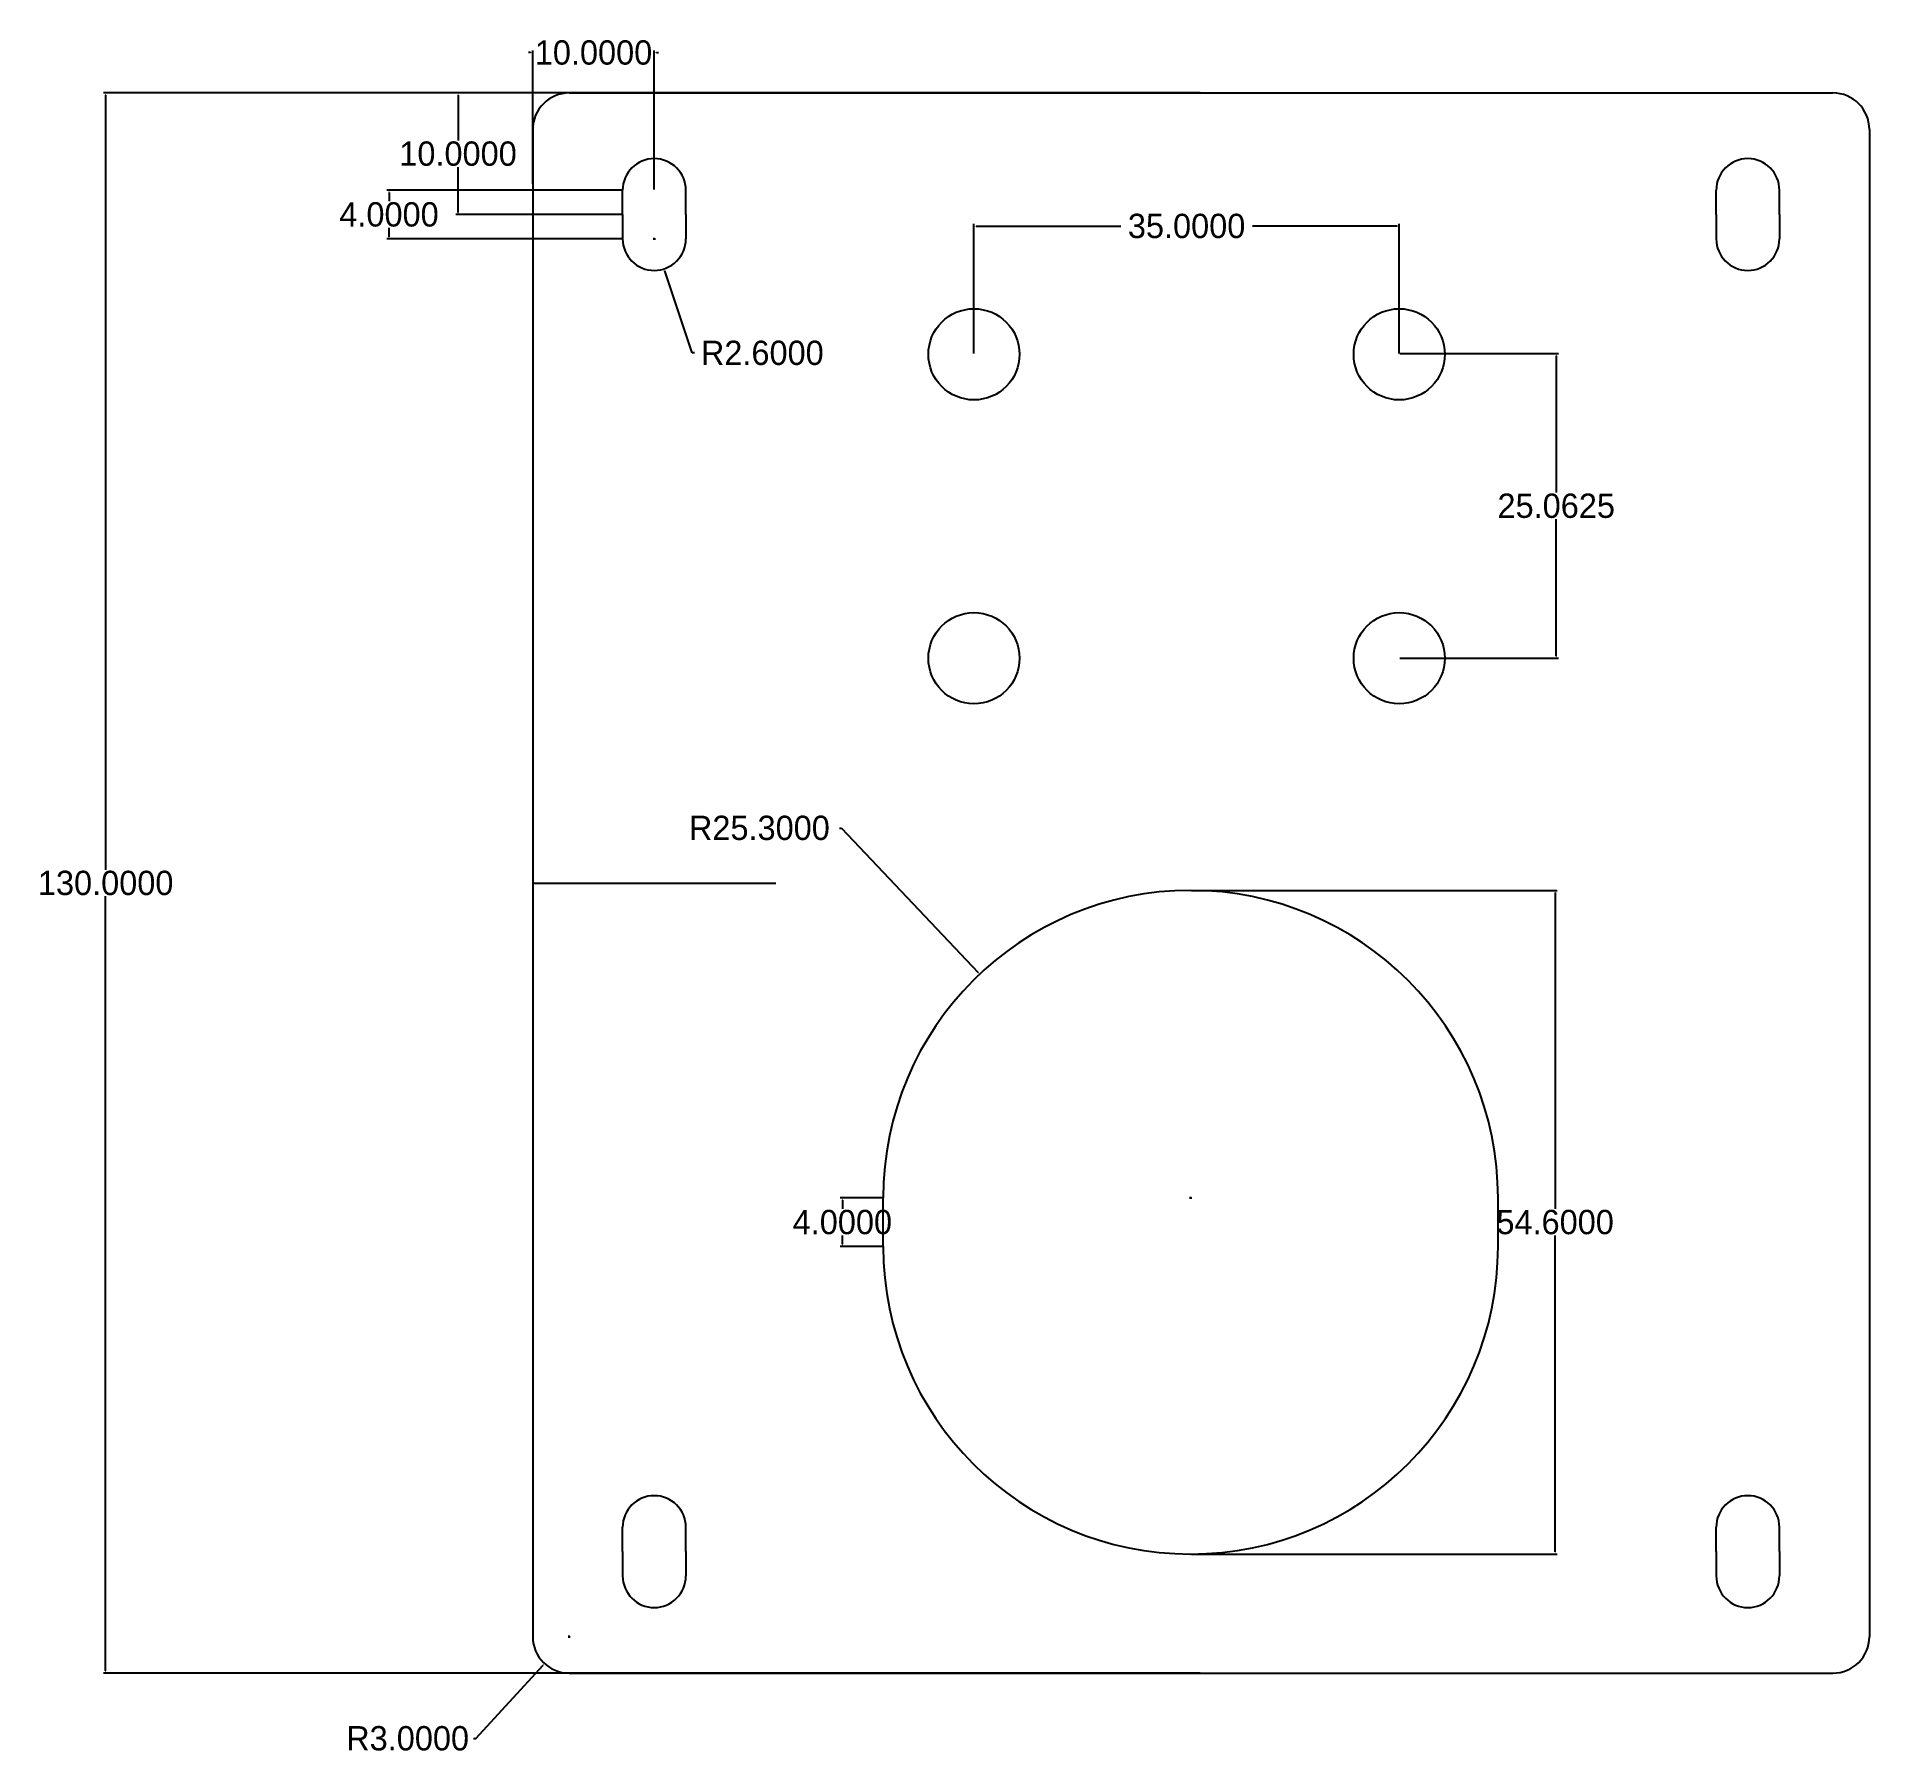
# Model space of a CAD drawing. Header units: inches. Extents: x 303 to 454, y -30 to 111.
import ezdxf

# ---------------------------------------------------------------- set-up
doc = ezdxf.new("R2010")
doc.units = ezdxf.units.IN
doc.header["$MEASUREMENT"] = 0
doc.dimstyles.get("Standard").update_dxf_attribs({"dimtxt": 2, "dimasz": 0.18, "dimexe": 0.18, "dimexo": 0.0625, "dimgap": 0.09, "dimtad": 0, "dimtih": 1, "dimtoh": 1, "dimdec": 4, "dimzin": 0, "dimdsep": 46, "dimtxsty": 'Standard', "dimcen": 0.09, "dimadec": 0, "dimazin": 0, "dimtfac": 1, "dimtdec": 4, "dimtofl": 0, "dimtmove": 0, "dimatfit": 3, "dimfxl": 1, "dimtolj": 1, "dimtzin": 0, "dimarcsym": 0})

# ---------------------------------------------------------------- blocks, each defined once
blk = doc.blocks.new('*D1')
at = {"color": 0, "lineweight": -2}
for p, q in [((398.84, 106.2), (308.57, 106.2)), ((308.75, 106.02), (308.75, 42.29)), ((308.75, -23.62), (308.75, 40.11)), ((398.84, -23.8), (308.57, -23.8))]:
    blk.add_line(p, q, dxfattribs=at)
at = {"color": 0}
for points in [[(308.72, 106.02), (308.78, 106.02), (308.75, 106.2)], [(308.72, -23.62), (308.78, -23.62), (308.75, -23.8)]]:
    blk.add_solid(points, dxfattribs=at)
at = {"layer": 'Defpoints', "color": 0}
for p in [(398.9, 106.2), (308.75, -23.8), (398.9, -23.8)]:
    blk.add_point(p, dxfattribs=at)
at = {"color": 0, "insert": (308.75, 41.2), "char_height": 2, "attachment_point": 5}
blk.add_mtext('\\A1;130.0000', dxfattribs=at)
blk = doc.blocks.new('*D2')
at = {"color": 0, "lineweight": -2}
for p, q in [((380.21, 84.76), (380.21, 95.43)), ((380.39, 95.25), (392.29, 95.25)), ((415.03, 95.25), (403.14, 95.25)), ((415.21, 84.76), (415.21, 95.43))]:
    blk.add_line(p, q, dxfattribs=at)
at = {"color": 0}
for points in [[(380.39, 95.28), (380.39, 95.22), (380.21, 95.25)], [(415.03, 95.28), (415.03, 95.22), (415.21, 95.25)]]:
    blk.add_solid(points, dxfattribs=at)
at = {"layer": 'Defpoints', "color": 0}
for p in [(415.21, 95.25), (380.21, 84.7), (415.21, 84.7)]:
    blk.add_point(p, dxfattribs=at)
at = {"color": 0, "insert": (397.71, 95.25), "char_height": 2, "attachment_point": 5}
blk.add_mtext('\\A1;35.0000', dxfattribs=at)
blk = doc.blocks.new('*D3')
at = {"color": 0, "lineweight": -2}
for p, q in [((415.27, 84.76), (428.31, 84.76)), ((428.13, 84.58), (428.13, 73.32)), ((428.13, 59.88), (428.13, 71.14)), ((415.27, 59.7), (428.31, 59.7))]:
    blk.add_line(p, q, dxfattribs=at)
at = {"color": 0}
for points in [[(428.1, 84.58), (428.16, 84.58), (428.13, 84.76)], [(428.1, 59.88), (428.16, 59.88), (428.13, 59.7)]]:
    blk.add_solid(points, dxfattribs=at)
at = {"layer": 'Defpoints', "color": 0}
for p in [(415.21, 84.76), (415.21, 59.7), (428.13, 59.7)]:
    blk.add_point(p, dxfattribs=at)
at = {"color": 0, "insert": (428.13, 72.23), "char_height": 2, "attachment_point": 5}
blk.add_mtext('\\A1;25.0625', dxfattribs=at)
blk = doc.blocks.new('*D4')
at = {"color": 0, "lineweight": -2}
for p, q in [((346.81, -20.8), (346.99, -20.8)), ((346.9, -20.89), (346.9, -20.71)), ((339.21, -29.17), (344.75, -23.14)), ((339.03, -29.17), (339.21, -29.17))]:
    blk.add_line(p, q, dxfattribs=at)
at = {"color": 0}
blk.add_solid([(344.72, -23.12), (344.77, -23.16), (344.87, -23.01)], dxfattribs=at)
at = {"layer": 'Defpoints', "color": 0}
for p in [(346.9, -20.8), (344.87, -23.01)]:
    blk.add_point(p, dxfattribs=at)
at = {"color": 0, "insert": (333.6, -29.17), "char_height": 2, "attachment_point": 5}
blk.add_mtext('\\A1;R3.0000', dxfattribs=at)
blk = doc.blocks.new('*D5')
at = {"color": 0, "lineweight": -2}
for p, q in [((369.14, 45.73), (369.32, 45.73)), ((369.32, 45.73), (380.55, 33.83)), ((397.95, 15.3), (398.13, 15.3)), ((398.04, 15.21), (398.04, 15.39))]:
    blk.add_line(p, q, dxfattribs=at)
at = {"color": 0}
blk.add_solid([(380.58, 33.85), (380.53, 33.81), (380.68, 33.7)], dxfattribs=at)
at = {"layer": 'Defpoints', "color": 0}
for p in [(380.68, 33.7), (398.04, 15.3)]:
    blk.add_point(p, dxfattribs=at)
at = {"color": 0, "insert": (362.55, 45.73), "char_height": 2, "attachment_point": 5}
blk.add_mtext('\\A1;R25.3000', dxfattribs=at)
blk = doc.blocks.new('*D6')
at = {"color": 0, "lineweight": -2}
for p, q in [((372.68, 15.3), (369.2, 15.3)), ((369.38, 15.12), (369.38, 14.39)), ((369.38, 11.48), (369.38, 12.21)), ((372.68, 11.3), (369.2, 11.3))]:
    blk.add_line(p, q, dxfattribs=at)
at = {"color": 0}
for points in [[(369.35, 15.12), (369.41, 15.12), (369.38, 15.3)], [(369.35, 11.48), (369.41, 11.48), (369.38, 11.3)]]:
    blk.add_solid(points, dxfattribs=at)
at = {"layer": 'Defpoints', "color": 0}
for p in [(372.74, 15.3), (369.38, 11.3), (372.74, 11.3)]:
    blk.add_point(p, dxfattribs=at)
at = {"color": 0, "insert": (369.38, 13.3), "char_height": 2, "attachment_point": 5}
blk.add_mtext('\\A1;4.0000', dxfattribs=at)
blk = doc.blocks.new('*D7')
at = {"color": 0, "lineweight": -2}
for p, q in [((398.1, 40.6), (428.22, 40.6)), ((428.04, 40.42), (428.04, 14.39)), ((428.04, -13.82), (428.04, 12.21)), ((398.1, -14), (428.22, -14))]:
    blk.add_line(p, q, dxfattribs=at)
at = {"color": 0}
for points in [[(428.01, 40.42), (428.07, 40.42), (428.04, 40.6)], [(428.01, -13.82), (428.07, -13.82), (428.04, -14)]]:
    blk.add_solid(points, dxfattribs=at)
at = {"layer": 'Defpoints', "color": 0}
for p in [(398.04, 40.6), (398.04, -14), (428.04, -14)]:
    blk.add_point(p, dxfattribs=at)
at = {"color": 0, "insert": (428.04, 13.3), "char_height": 2, "attachment_point": 5}
blk.add_mtext('\\A1;54.6000', dxfattribs=at)
blk = doc.blocks.new('*D9')
at = {"color": 0, "lineweight": -2}
for p, q in [((351.24, 98.2), (331.89, 98.2)), ((332.07, 98.02), (332.07, 97.29)), ((332.07, 94.38), (332.07, 95.11)), ((351.24, 94.2), (331.89, 94.2))]:
    blk.add_line(p, q, dxfattribs=at)
at = {"color": 0}
for points in [[(332.04, 98.02), (332.1, 98.02), (332.07, 98.2)], [(332.04, 94.38), (332.1, 94.38), (332.07, 94.2)]]:
    blk.add_solid(points, dxfattribs=at)
at = {"layer": 'Defpoints', "color": 0}
for p in [(351.3, 98.2), (332.07, 94.2), (351.3, 94.2)]:
    blk.add_point(p, dxfattribs=at)
at = {"color": 0, "insert": (332.07, 96.2), "char_height": 2, "attachment_point": 5}
blk.add_mtext('\\A1;4.0000', dxfattribs=at)
blk = doc.blocks.new('*D10')
at = {"color": 0, "lineweight": -2}
for p, q in [((353.81, 94.2), (353.99, 94.2)), ((353.9, 94.11), (353.9, 94.29)), ((357.02, 84.81), (354.78, 91.56)), ((357.2, 84.81), (357.02, 84.81))]:
    blk.add_line(p, q, dxfattribs=at)
at = {"color": 0}
blk.add_solid([(354.81, 91.57), (354.75, 91.55), (354.72, 91.73)], dxfattribs=at)
at = {"layer": 'Defpoints', "color": 0}
for p in [(353.9, 94.2), (354.72, 91.73)]:
    blk.add_point(p, dxfattribs=at)
at = {"color": 0, "insert": (362.79, 84.81), "char_height": 2, "attachment_point": 5}
blk.add_mtext('\\A1;R2.6000', dxfattribs=at)
blk = doc.blocks.new('*D12')
at = {"color": 0, "lineweight": -2}
for p, q in [((343.72, 109.52), (343.54, 109.52)), ((343.9, 98.72), (343.9, 109.7)), ((353.9, 98.26), (353.9, 109.7)), ((354.08, 109.52), (354.26, 109.52))]:
    blk.add_line(p, q, dxfattribs=at)
at = {"color": 0}
for points in [[(343.72, 109.55), (343.72, 109.49), (343.9, 109.52)], [(354.08, 109.55), (354.08, 109.49), (353.9, 109.52)]]:
    blk.add_solid(points, dxfattribs=at)
at = {"layer": 'Defpoints', "color": 0}
for p in [(343.9, 109.52), (343.9, 98.66), (353.9, 98.2)]:
    blk.add_point(p, dxfattribs=at)
at = {"color": 0, "insert": (348.9, 109.52), "char_height": 2, "attachment_point": 5}
blk.add_mtext('\\A1;10.0000', dxfattribs=at)
blk = doc.blocks.new('*D13')
at = {"color": 0, "lineweight": -2}
for p, q in [((351.24, 106.2), (337.57, 106.2)), ((337.75, 106.02), (337.75, 102.29)), ((337.75, 96.38), (337.75, 100.11)), ((351.24, 96.2), (337.57, 96.2))]:
    blk.add_line(p, q, dxfattribs=at)
at = {"color": 0}
for points in [[(337.72, 106.02), (337.78, 106.02), (337.75, 106.2)], [(337.72, 96.38), (337.78, 96.38), (337.75, 96.2)]]:
    blk.add_solid(points, dxfattribs=at)
at = {"layer": 'Defpoints', "color": 0}
for p in [(337.75, 106.2), (351.3, 106.2), (351.3, 96.2)]:
    blk.add_point(p, dxfattribs=at)
at = {"color": 0, "insert": (337.75, 101.2), "char_height": 2, "attachment_point": 5}
blk.add_mtext('\\A1;10.0000', dxfattribs=at)

msp = doc.modelspace()

# ---------------------------------------------------------------- linework, layer by layer
for p, q in [((346.89912, 106.2), (450.89912, 106.2)), ((343.89912, 103.2), (343.89912, -20.8)), ((453.89912, 103.2), (453.89912, -20.8)), ((351.29912, 96.2), (351.29912, 98.2)), ((356.49912, 96.2), (356.49912, 98.2)), ((441.29912, 96.2), (441.29912, 98.2)), ((446.49912, 96.2), (446.49912, 98.2)), ((351.29912, 96.2), (351.29912, 94.2)), ((356.49912, 96.2), (356.49912, 94.2)), ((441.29912, 96.2), (441.29912, 94.2)), ((446.49912, 96.2), (446.49912, 94.2)), ((343.89912, 41.2), (363.89912, 41.2)), ((372.74147, 11.3), (372.74147, 15.3)), ((423.34147, 11.3), (423.34147, 15.3)), ((351.29912, -13.8), (351.29912, -11.8)), ((356.49912, -13.8), (356.49912, -11.8)), ((441.29912, -13.8), (441.29912, -11.8)), ((446.49912, -13.8), (446.49912, -11.8)), ((351.29912, -13.8), (351.29912, -15.8)), ((356.49912, -13.8), (356.49912, -15.8)), ((441.29912, -13.8), (441.29912, -15.8)), ((446.49912, -13.8), (446.49912, -15.8)), ((346.89912, -23.8), (450.89912, -23.8))]:
    msp.add_line(p, q)
for centre in [(380.21184, 84.7), (415.21184, 84.7), (380.21184, 59.7), (415.21184, 59.7)]:
    msp.add_circle(centre, 3.75)
for centre, radius, start, end in [((346.89912, 103.2), 3, 90, 180), ((450.89912, 103.2), 3, 0, 90), ((353.89912, 98.2), 2.6, 0, 180), ((443.89912, 98.2), 2.6, 0, 180), ((353.89912, 94.2), 2.6, 180, 0), ((443.89912, 94.2), 2.6, 180, 0), ((398.04147, 15.3), 25.3, 0, 180), ((398.04147, 11.3), 25.3, 180, 0), ((353.89912, -11.8), 2.6, 0, 180), ((443.89912, -11.8), 2.6, 0, 180), ((353.89912, -15.8), 2.6, 180, 0), ((443.89912, -15.8), 2.6, 180, 0), ((346.89912, -20.8), 3, 180, 270), ((450.89912, -20.8), 3, 270, 0)]:
    msp.add_arc(centre, radius, start, end)

# ---------------------------------------------------------------- dimensions: what is measured, and where the dimension line sits
for base, p1, p2, picture, middle in [((343.89912, 109.5219), (353.89912, 98.2), (343.89912, 98.65998), '*D12', (348.89912, 109.5219)), ((415.21184, 95.24753), (380.21184, 84.7), (415.21184, 84.7), '*D2', (397.71184, 95.24753))]:
    dim = msp.add_linear_dim(base=base, p1=p1, p2=p2, dimstyle='Standard')
    dim.commit()
    dim.dimension.update_dxf_attribs({"geometry": picture, "text_midpoint": middle})
for base, p1, p2, picture, middle in [((308.75058, -23.8), (398.89912, 106.2), (398.89912, -23.8), '*D1', (308.75058, 41.2)), ((337.74654, 106.2), (351.29912, 96.2), (351.29912, 106.2), '*D13', (337.74654, 101.2)), ((332.07108, 94.2), (351.29912, 98.2), (351.29912, 94.2), '*D9', (332.07108, 96.2)), ((428.12708, 59.7), (415.21184, 84.7625), (415.21184, 59.7), '*D3', (428.12708, 72.23125)), ((428.03609, -14), (398.04147, 40.6), (398.04147, -14), '*D7', (428.03609, 13.3)), ((369.38068, 11.3), (372.74147, 15.3), (372.74147, 11.3), '*D6', (369.38068, 13.3))]:
    dim = msp.add_linear_dim(base=base, p1=p1, p2=p2, angle=90, dimstyle='Standard')
    dim.commit()
    dim.dimension.update_dxf_attribs({"geometry": picture, "text_midpoint": middle})
for center, mpoint, picture, middle in [((353.89912, 94.2), (354.72024, 91.73307), '*D10', (362.79324, 84.81403)), ((398.04147, 15.3), (380.67679, 33.69994), '*D5', (362.54945, 45.73438)), ((346.89912, -20.8), (344.86844, -23.00824), '*D4', (333.60196, -29.16655))]:
    dim = msp.add_radius_dim(center=center, mpoint=mpoint, dimstyle='Standard')
    dim.commit()
    dim.dimension.update_dxf_attribs({"geometry": picture, "text_midpoint": middle, "dimtype": 164})

doc.saveas('drawing.dxf')
